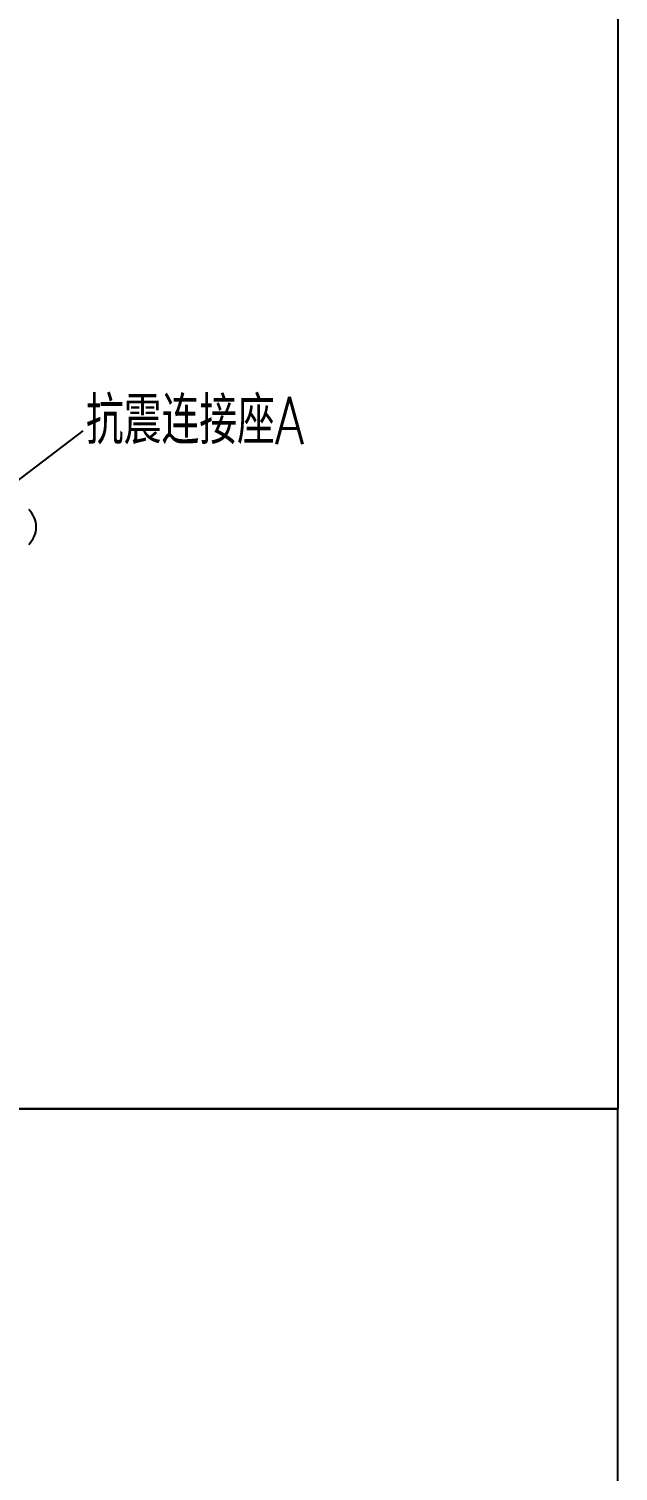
# Model space of a CAD drawing. Extents: x 27938 to 1507990, y 110129 to 923079.
# Drawn here: x 559160 to 564151, y 350199 to 362411 of the extents above; entities that cross this region are included whole.
import ezdxf

# ---------------------------------------------------------------- set-up
doc = ezdxf.new("R2010")
doc.units = 0
doc.header["$LTSCALE"] = 1000
doc.header["$MEASUREMENT"] = 0
doc.layers.add('W_DIM', color=4, linetype='Continuous')
doc.styles.get("Standard").update_dxf_attribs({"font": 'gbenor.shx', "bigfont": 'gbcbig.shx'})
doc.styles.add('wwp100', font='txt.shx', dxfattribs={"width": 0.7, "height": 400, "bigfont": 'hztxt.shx'})
doc.dimstyles.get("Standard").update_dxf_attribs({"dimtxt": 0.18, "dimasz": 0.18, "dimexe": 0.18, "dimexo": 0.0625, "dimgap": 0.09, "dimtad": 0, "dimtih": 1, "dimtoh": 1, "dimdec": 4, "dimzin": 0, "dimdsep": 46, "dimtxsty": 'Standard', "dimcen": 0.09, "dimadec": 0, "dimazin": 0, "dimtfac": 1, "dimtdec": 4, "dimtofl": 0, "dimtmove": 0, "dimatfit": 3, "dimfxl": 1, "dimtolj": 1, "dimtzin": 0, "dimarcsym": 0})

msp = doc.modelspace()

# ---------------------------------------------------------------- linework, layer by layer
at = {"color": 7}
for p, q in [((564151, 353268), (564151, 372277.4)), ((564151, 353268), (564151, 372277.4)), ((517334.1, 353268), (564151, 353268)), ((564148.6, 353268), (541413.5, 353268)), ((564148.6, 335847.7), (564148.6, 353268))]:
    msp.add_line(p, q, dxfattribs=at)
msp.add_arc((559018, 358192.9), 204.4, 313.94552, 46.05448)

# ---------------------------------------------------------------- texts
at = {"layer": 'W_DIM', "color": 7, "style": 'wwp100', "width": 0.8}
msp.add_text('抗震连接座A', height=400, dxfattribs=at).set_placement((559643.5, 358894.6))

# ---------------------------------------------------------------- leaders
msp.add_leader([(558818.6, 358397.3), (559619.9, 359006.6)], dimstyle='Standard', override={"dimgap": 20})

doc.saveas('drawing.dxf')
